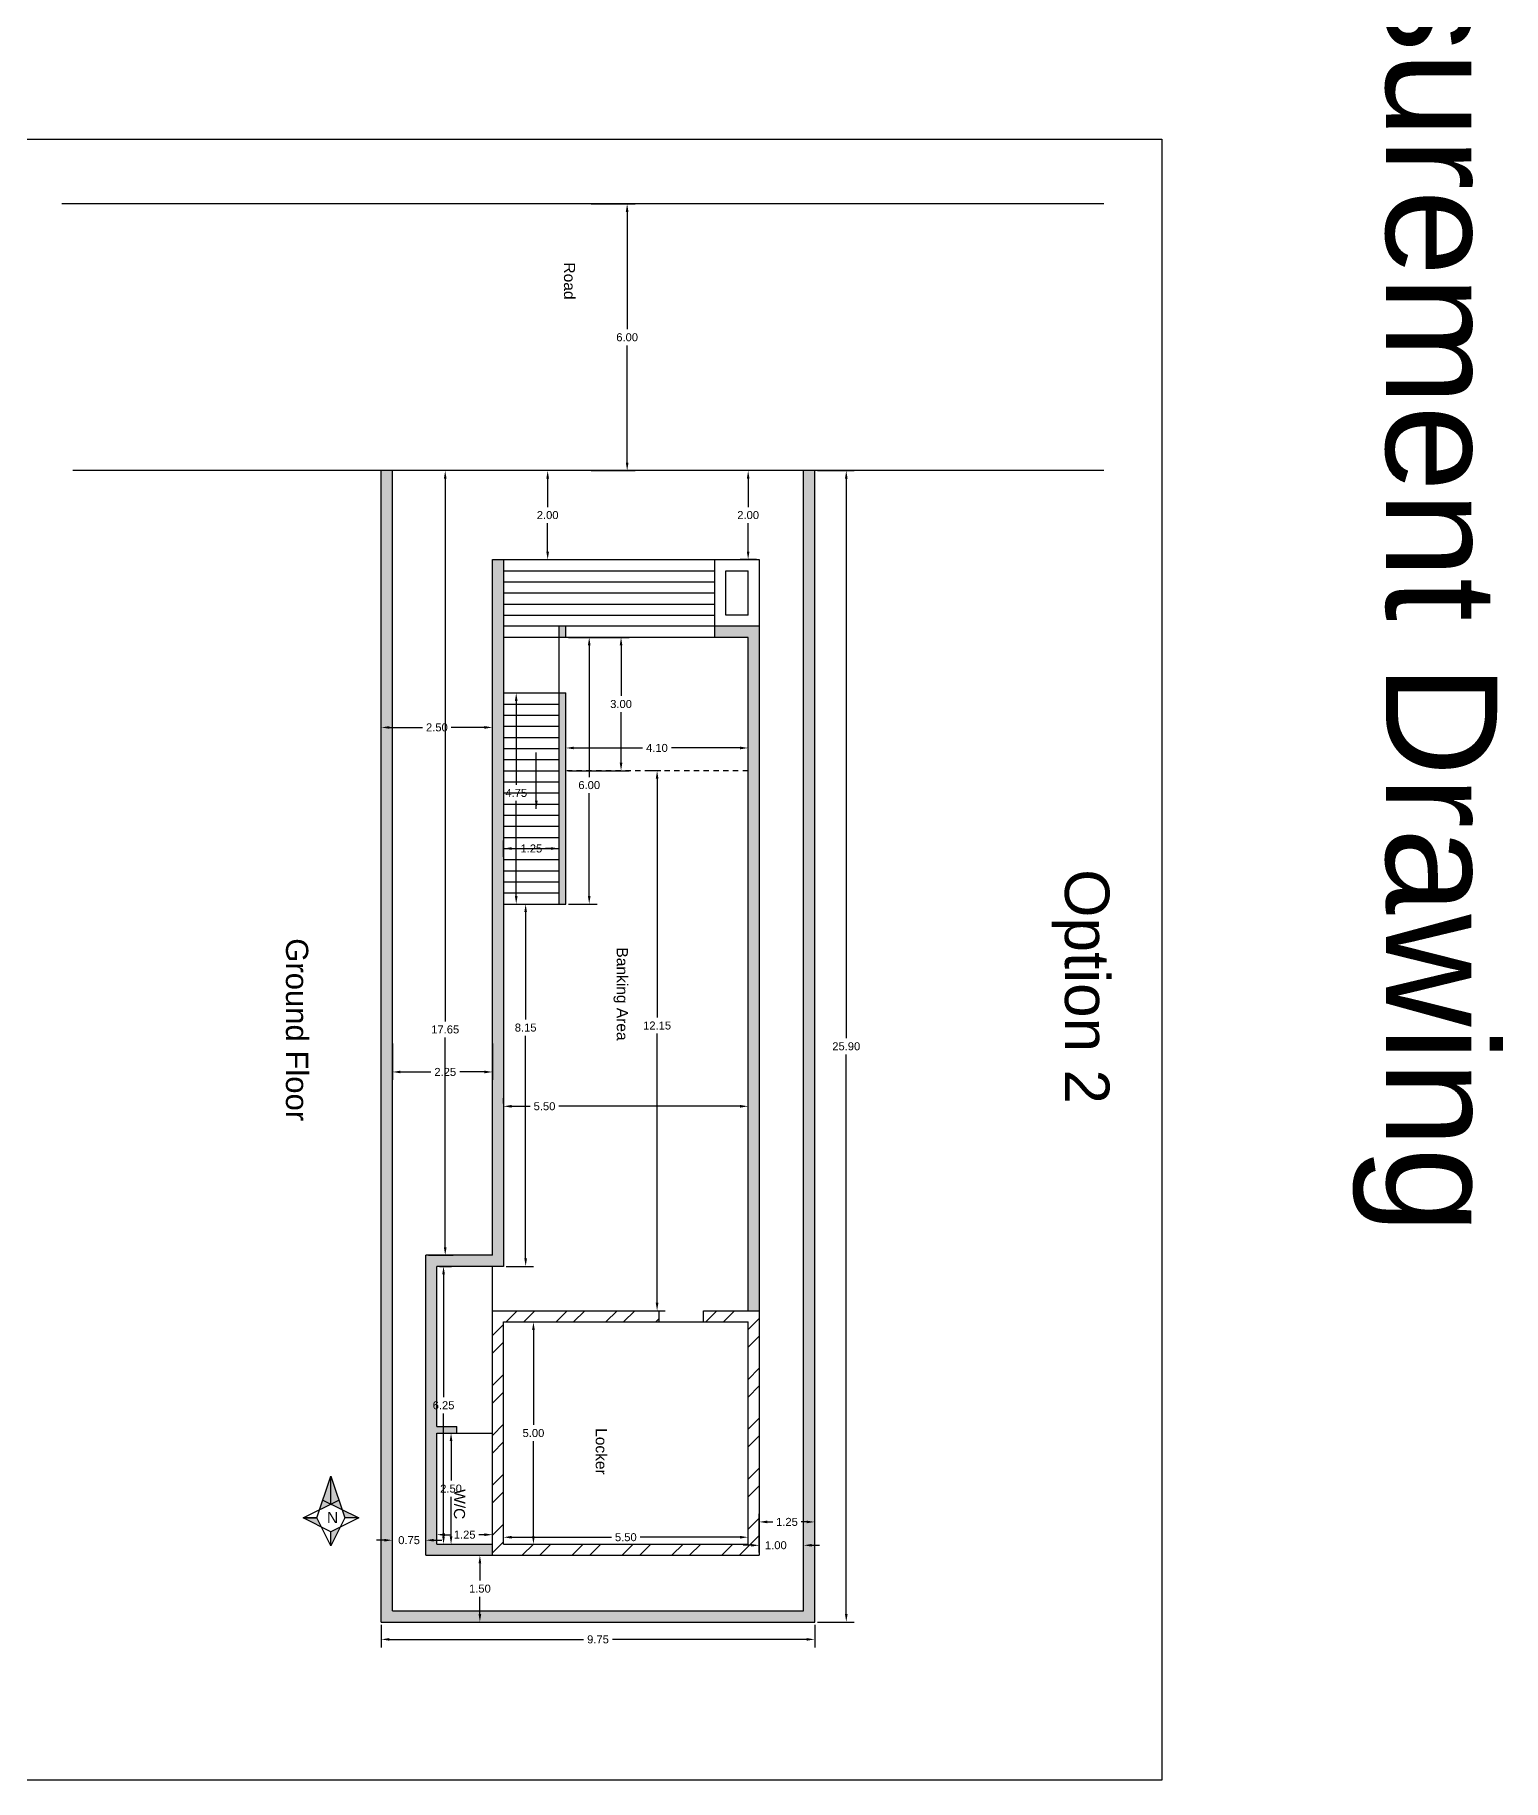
# Model space of a CAD drawing. Header units: millimetres. Extents: x 2239 to 2300, y 1619 to 1767.
# Drawn here: x 2266.54 to 2299.57, y 1686.23 to 1725.49 of the extents above; entities that cross this region are included whole.
import ezdxf

# ---------------------------------------------------------------- set-up
doc = ezdxf.new("R2010")
doc.units = ezdxf.units.MM
doc.header["$LTSCALE"] = 0.01
doc.header["$MEASUREMENT"] = 0
doc.linetypes.add('ACAD_ISO02W100', pattern=[15, 12, -3])
doc.styles.get("Standard").update_dxf_attribs({"font": 'arial.ttf'})
doc.dimstyles.get("Standard").update_dxf_attribs({"dimtxt": 0.18, "dimasz": 0.18, "dimexe": 0.18, "dimexo": 0.0625, "dimgap": 0.09, "dimtad": 0, "dimtih": 1, "dimtoh": 1, "dimzin": 0, "dimdsep": 46, "dimtxsty": 'Standard', "dimcen": 0.09, "dimadec": 0, "dimazin": 0, "dimtfac": 1, "dimtofl": 0, "dimtmove": 0, "dimatfit": 3, "dimfxl": 1, "dimtolj": 1, "dimtzin": 0, "dimarcsym": 0})

# ---------------------------------------------------------------- blocks, each defined once
blk = doc.blocks.new('*D796')
at = {"color": 0, "lineweight": -2, "transparency": 16777216}
for p, q in [((2278.472, 1715.688), (2277.899, 1715.688)), ((2278.079, 1715.508), (2278.079, 1714.87)), ((2278.079, 1713.868), (2278.079, 1714.506)), ((2278.141, 1713.688), (2278.259, 1713.688))]:
    blk.add_line(p, q, dxfattribs=at)
at = {"color": 0, "transparency": 16777216}
for points in [[(2278.049, 1715.508), (2278.109, 1715.508), (2278.079, 1715.688)], [(2278.049, 1713.868), (2278.109, 1713.868), (2278.079, 1713.688)]]:
    blk.add_solid(points, dxfattribs=at)
at = {"layer": 'Defpoints', "color": 0, "transparency": 16777216}
for p in [(2278.079, 1715.688), (2278.534, 1715.688), (2278.079, 1713.688)]:
    blk.add_point(p, dxfattribs=at)
at = {"color": 0, "transparency": 16777216, "insert": (2278.079, 1714.688), "char_height": 0.18, "attachment_point": 5}
blk.add_mtext('\\A1;2.00', dxfattribs=at)
blk = doc.blocks.new('*D797')
at = {"color": 0, "linetype": 'Continuous', "lineweight": -2, "transparency": 16777216}
for p, q in [((2274.587, 1691.351), (2274.587, 1691.808)), ((2275.337, 1691.351), (2275.337, 1691.808)), ((2274.407, 1691.628), (2274.227, 1691.628)), ((2275.517, 1691.628), (2275.697, 1691.628))]:
    blk.add_line(p, q, dxfattribs=at)
at = {"color": 0, "linetype": 'Continuous', "transparency": 16777216}
for points in [[(2274.407, 1691.658), (2274.407, 1691.598), (2274.587, 1691.628)], [(2275.517, 1691.658), (2275.517, 1691.598), (2275.337, 1691.628)]]:
    blk.add_solid(points, dxfattribs=at)
at = {"layer": 'Defpoints', "color": 0, "linetype": 'Continuous', "transparency": 16777216}
for p in [(2274.587, 1691.628), (2274.587, 1691.288), (2275.337, 1691.288)]:
    blk.add_point(p, dxfattribs=at)
at = {"color": 0, "linetype": 'Continuous', "transparency": 16777216, "insert": (2274.962, 1691.628), "char_height": 0.18, "attachment_point": 5}
blk.add_mtext('\\A1;0.75', dxfattribs=at)
blk = doc.blocks.new('*D798')
at = {"color": 0, "linetype": 'Continuous', "lineweight": -2, "transparency": 16777216}
for p, q in [((2275.849, 1691.288), (2276.735, 1691.288)), ((2276.555, 1691.108), (2276.555, 1690.72)), ((2276.555, 1689.968), (2276.555, 1690.356)), ((2276.399, 1689.788), (2276.735, 1689.788))]:
    blk.add_line(p, q, dxfattribs=at)
at = {"color": 0, "linetype": 'Continuous', "transparency": 16777216}
for points in [[(2276.525, 1691.108), (2276.585, 1691.108), (2276.555, 1691.288)], [(2276.525, 1689.968), (2276.585, 1689.968), (2276.555, 1689.788)]]:
    blk.add_solid(points, dxfattribs=at)
at = {"layer": 'Defpoints', "color": 0, "linetype": 'Continuous', "transparency": 16777216}
for p in [(2275.787, 1691.288), (2276.337, 1689.788), (2276.555, 1689.788)]:
    blk.add_point(p, dxfattribs=at)
at = {"color": 0, "linetype": 'Continuous', "transparency": 16777216, "insert": (2276.555, 1690.538), "char_height": 0.18, "attachment_point": 5}
blk.add_mtext('\\A1;1.50', dxfattribs=at)
blk = doc.blocks.new('*D799')
at = {"color": 0, "linetype": 'Continuous', "lineweight": -2, "transparency": 16777216}
for p, q in [((2282.837, 1691.351), (2282.837, 1691.694)), ((2283.837, 1691.351), (2283.837, 1691.694)), ((2282.657, 1691.514), (2282.477, 1691.514)), ((2284.017, 1691.514), (2284.197, 1691.514))]:
    blk.add_line(p, q, dxfattribs=at)
at = {"color": 0, "linetype": 'Continuous', "transparency": 16777216}
for points in [[(2282.657, 1691.544), (2282.657, 1691.484), (2282.837, 1691.514)], [(2284.017, 1691.544), (2284.017, 1691.484), (2283.837, 1691.514)]]:
    blk.add_solid(points, dxfattribs=at)
at = {"layer": 'Defpoints', "color": 0, "linetype": 'Continuous', "transparency": 16777216}
for p in [(2282.837, 1691.288), (2283.837, 1691.514), (2283.837, 1691.288)]:
    blk.add_point(p, dxfattribs=at)
at = {"color": 0, "linetype": 'Continuous', "transparency": 16777216, "insert": (2283.212, 1691.514), "char_height": 0.18, "attachment_point": 5}
blk.add_mtext('\\A1;1.00', dxfattribs=at)
blk = doc.blocks.new('*D823')
at = {"color": 0, "linetype": 'Continuous', "lineweight": -2, "transparency": 16777216}
for p, q in [((2274.337, 1689.726), (2274.337, 1689.217)), ((2284.087, 1689.726), (2284.087, 1689.217)), ((2274.517, 1689.397), (2278.887, 1689.397)), ((2283.907, 1689.397), (2279.536, 1689.397))]:
    blk.add_line(p, q, dxfattribs=at)
at = {"color": 0, "linetype": 'Continuous', "transparency": 16777216}
for points in [[(2274.517, 1689.427), (2274.517, 1689.367), (2274.337, 1689.397)], [(2283.907, 1689.427), (2283.907, 1689.367), (2284.087, 1689.397)]]:
    blk.add_solid(points, dxfattribs=at)
at = {"layer": 'Defpoints', "color": 0, "linetype": 'Continuous', "transparency": 16777216}
for p in [(2274.337, 1689.788), (2284.087, 1689.788), (2274.337, 1689.397)]:
    blk.add_point(p, dxfattribs=at)
at = {"color": 0, "linetype": 'Continuous', "transparency": 16777216, "insert": (2279.212, 1689.397), "char_height": 0.18, "attachment_point": 5}
blk.add_mtext('\\A1;9.75', dxfattribs=at)
blk = doc.blocks.new('*D824')
at = {"color": 0, "linetype": 'Continuous', "lineweight": -2, "transparency": 16777216}
for p, q in [((2284.149, 1715.688), (2284.976, 1715.688)), ((2284.796, 1715.508), (2284.796, 1702.92)), ((2284.796, 1689.968), (2284.796, 1702.556)), ((2284.149, 1689.788), (2284.976, 1689.788))]:
    blk.add_line(p, q, dxfattribs=at)
at = {"color": 0, "linetype": 'Continuous', "transparency": 16777216}
for points in [[(2284.766, 1715.508), (2284.826, 1715.508), (2284.796, 1715.688)], [(2284.766, 1689.968), (2284.826, 1689.968), (2284.796, 1689.788)]]:
    blk.add_solid(points, dxfattribs=at)
at = {"layer": 'Defpoints', "color": 0, "linetype": 'Continuous', "transparency": 16777216}
for p in [(2284.087, 1715.688), (2284.796, 1715.688), (2284.087, 1689.788)]:
    blk.add_point(p, dxfattribs=at)
at = {"color": 0, "linetype": 'Continuous', "transparency": 16777216, "insert": (2284.796, 1702.738), "char_height": 0.18, "attachment_point": 5}
blk.add_mtext('\\A1;25.90', dxfattribs=at)
blk = doc.blocks.new('*D800')
at = {"color": 0, "linetype": 'Continuous', "lineweight": -2, "transparency": 16777216}
for p, q in [((2274.337, 1709.751), (2274.337, 1710.092)), ((2274.517, 1709.912), (2275.262, 1709.912)), ((2276.657, 1709.912), (2275.912, 1709.912)), ((2276.837, 1709.751), (2276.837, 1710.092))]:
    blk.add_line(p, q, dxfattribs=at)
at = {"color": 0, "linetype": 'Continuous', "transparency": 16777216}
for points in [[(2274.517, 1709.942), (2274.517, 1709.882), (2274.337, 1709.912)], [(2276.657, 1709.942), (2276.657, 1709.882), (2276.837, 1709.912)]]:
    blk.add_solid(points, dxfattribs=at)
at = {"layer": 'Defpoints', "color": 0, "linetype": 'Continuous', "transparency": 16777216}
for p in [(2274.337, 1709.912), (2274.337, 1709.688), (2276.837, 1709.688)]:
    blk.add_point(p, dxfattribs=at)
at = {"color": 0, "linetype": 'Continuous', "transparency": 16777216, "insert": (2275.587, 1709.912), "char_height": 0.18, "attachment_point": 5}
blk.add_mtext('\\A1;2.50', dxfattribs=at)
blk = doc.blocks.new('*D801')
at = {"color": 0, "linetype": 'Continuous', "lineweight": -2, "transparency": 16777216}
for p, q in [((2277.087, 1707.001), (2277.087, 1707.368)), ((2277.267, 1707.188), (2277.396, 1707.188)), ((2278.157, 1707.188), (2278.028, 1707.188)), ((2278.337, 1707.001), (2278.337, 1707.368))]:
    blk.add_line(p, q, dxfattribs=at)
at = {"color": 0, "linetype": 'Continuous', "transparency": 16777216}
for points in [[(2277.267, 1707.218), (2277.267, 1707.158), (2277.087, 1707.188)], [(2278.157, 1707.218), (2278.157, 1707.158), (2278.337, 1707.188)]]:
    blk.add_solid(points, dxfattribs=at)
at = {"layer": 'Defpoints', "color": 0, "linetype": 'Continuous', "transparency": 16777216}
for p in [(2278.337, 1707.188), (2277.087, 1706.938), (2278.337, 1706.938)]:
    blk.add_point(p, dxfattribs=at)
at = {"color": 0, "linetype": 'Continuous', "transparency": 16777216, "insert": (2277.712, 1707.188), "char_height": 0.18, "attachment_point": 5}
blk.add_mtext('\\A1;1.25', dxfattribs=at)
blk = doc.blocks.new('*D825')
at = {"color": 0, "linetype": 'Continuous', "lineweight": -2, "transparency": 16777216}
for p, q in [((2277.149, 1710.688), (2277.552, 1710.688)), ((2277.372, 1710.508), (2277.372, 1708.62)), ((2277.372, 1706.118), (2277.372, 1708.257)), ((2277.149, 1705.938), (2277.552, 1705.938))]:
    blk.add_line(p, q, dxfattribs=at)
at = {"color": 0, "linetype": 'Continuous', "transparency": 16777216}
for points in [[(2277.342, 1710.508), (2277.402, 1710.508), (2277.372, 1710.688)], [(2277.342, 1706.118), (2277.402, 1706.118), (2277.372, 1705.938)]]:
    blk.add_solid(points, dxfattribs=at)
at = {"layer": 'Defpoints', "color": 0, "linetype": 'Continuous', "transparency": 16777216}
for p in [(2277.087, 1710.688), (2277.087, 1705.938), (2277.372, 1705.938)]:
    blk.add_point(p, dxfattribs=at)
at = {"color": 0, "linetype": 'Continuous', "transparency": 16777216, "insert": (2277.372, 1708.438), "char_height": 0.18, "attachment_point": 5}
blk.add_mtext('\\A1;4.75', dxfattribs=at)
blk = doc.blocks.new('*D802')
at = {"color": 0, "linetype": 'Continuous', "lineweight": -2, "transparency": 16777216}
for p, q in [((2280.626, 1708.938), (2280.361, 1708.938)), ((2280.541, 1708.758), (2280.541, 1703.387)), ((2280.541, 1696.968), (2280.541, 1703.023)), ((2280.292, 1696.788), (2280.721, 1696.788))]:
    blk.add_line(p, q, dxfattribs=at)
at = {"color": 0, "linetype": 'Continuous', "transparency": 16777216}
for points in [[(2280.511, 1708.758), (2280.571, 1708.758), (2280.541, 1708.938)], [(2280.511, 1696.968), (2280.571, 1696.968), (2280.541, 1696.788)]]:
    blk.add_solid(points, dxfattribs=at)
at = {"layer": 'Defpoints', "color": 0, "linetype": 'Continuous', "transparency": 16777216}
for p in [(2280.689, 1708.938), (2280.23, 1696.788), (2280.541, 1696.788)]:
    blk.add_point(p, dxfattribs=at)
at = {"color": 0, "linetype": 'Continuous', "transparency": 16777216, "insert": (2280.541, 1703.205), "char_height": 0.18, "attachment_point": 5}
blk.add_mtext('\\A1;12.15', dxfattribs=at)
blk = doc.blocks.new('*D803')
at = {"color": 0, "linetype": 'Continuous', "lineweight": -2, "transparency": 16777216}
for p, q in [((2276.287, 1715.688), (2275.595, 1715.688)), ((2275.775, 1715.508), (2275.775, 1703.298)), ((2275.775, 1698.218), (2275.775, 1702.935)), ((2275.399, 1698.038), (2275.955, 1698.038))]:
    blk.add_line(p, q, dxfattribs=at)
at = {"color": 0, "linetype": 'Continuous', "transparency": 16777216}
for points in [[(2275.745, 1715.508), (2275.805, 1715.508), (2275.775, 1715.688)], [(2275.745, 1698.218), (2275.805, 1698.218), (2275.775, 1698.038)]]:
    blk.add_solid(points, dxfattribs=at)
at = {"layer": 'Defpoints', "color": 0, "linetype": 'Continuous', "transparency": 16777216}
for p in [(2275.775, 1715.688), (2276.35, 1715.688), (2275.337, 1698.038)]:
    blk.add_point(p, dxfattribs=at)
at = {"color": 0, "linetype": 'Continuous', "transparency": 16777216, "insert": (2275.775, 1703.117), "char_height": 0.18, "attachment_point": 5}
blk.add_mtext('\\A1;17.65', dxfattribs=at)
blk = doc.blocks.new('*D804')
at = {"color": 0, "linetype": 'Continuous', "lineweight": -2, "transparency": 16777216}
for p, q in [((2277.087, 1701.452), (2277.087, 1701.569)), ((2282.587, 1701.452), (2282.587, 1701.569)), ((2277.267, 1701.389), (2277.684, 1701.389)), ((2282.407, 1701.389), (2278.331, 1701.389))]:
    blk.add_line(p, q, dxfattribs=at)
at = {"color": 0, "linetype": 'Continuous', "transparency": 16777216}
for points in [[(2277.267, 1701.419), (2277.267, 1701.359), (2277.087, 1701.389)], [(2282.407, 1701.419), (2282.407, 1701.359), (2282.587, 1701.389)]]:
    blk.add_solid(points, dxfattribs=at)
at = {"layer": 'Defpoints', "color": 0, "linetype": 'Continuous', "transparency": 16777216}
for p in [(2277.087, 1701.389), (2277.087, 1701.389), (2282.587, 1701.389)]:
    blk.add_point(p, dxfattribs=at)
at = {"color": 0, "linetype": 'Continuous', "transparency": 16777216, "insert": (2278.008, 1701.389), "char_height": 0.18, "attachment_point": 5}
blk.add_mtext('\\A1;5.50', dxfattribs=at)
blk = doc.blocks.new('*D826')
at = {"color": 0, "linetype": 'Continuous', "lineweight": -2, "transparency": 16777216}
for p, q in [((2275.587, 1691.601), (2275.587, 1691.932)), ((2275.767, 1691.752), (2275.896, 1691.752)), ((2276.657, 1691.752), (2276.528, 1691.752)), ((2276.837, 1691.601), (2276.837, 1691.932))]:
    blk.add_line(p, q, dxfattribs=at)
at = {"color": 0, "linetype": 'Continuous', "transparency": 16777216}
for points in [[(2275.767, 1691.782), (2275.767, 1691.722), (2275.587, 1691.752)], [(2276.657, 1691.782), (2276.657, 1691.722), (2276.837, 1691.752)]]:
    blk.add_solid(points, dxfattribs=at)
at = {"layer": 'Defpoints', "color": 0, "linetype": 'Continuous', "transparency": 16777216}
for p in [(2275.587, 1691.752), (2275.587, 1691.538), (2276.837, 1691.538)]:
    blk.add_point(p, dxfattribs=at)
at = {"color": 0, "linetype": 'Continuous', "transparency": 16777216, "insert": (2276.212, 1691.752), "char_height": 0.18, "attachment_point": 5}
blk.add_mtext('\\A1;1.25', dxfattribs=at)
blk = doc.blocks.new('*D827')
at = {"color": 0, "linetype": 'Continuous', "lineweight": -2, "transparency": 16777216}
for p, q in [((2275.649, 1697.788), (2275.917, 1697.788)), ((2275.737, 1697.608), (2275.737, 1694.845)), ((2275.737, 1691.718), (2275.737, 1694.481)), ((2275.649, 1691.538), (2275.917, 1691.538))]:
    blk.add_line(p, q, dxfattribs=at)
at = {"color": 0, "linetype": 'Continuous', "transparency": 16777216}
for points in [[(2275.707, 1697.608), (2275.767, 1697.608), (2275.737, 1697.788)], [(2275.707, 1691.718), (2275.767, 1691.718), (2275.737, 1691.538)]]:
    blk.add_solid(points, dxfattribs=at)
at = {"layer": 'Defpoints', "color": 0, "linetype": 'Continuous', "transparency": 16777216}
for p in [(2275.587, 1697.788), (2275.737, 1697.788), (2275.587, 1691.538)]:
    blk.add_point(p, dxfattribs=at)
at = {"color": 0, "linetype": 'Continuous', "transparency": 16777216, "insert": (2275.737, 1694.663), "char_height": 0.18, "attachment_point": 5}
blk.add_mtext('\\A1;6.25', dxfattribs=at)
blk = doc.blocks.new('*D805')
at = {"color": 0, "lineweight": -2, "transparency": 16777216}
for p, q in [((2277.149, 1705.938), (2277.764, 1705.938)), ((2277.584, 1705.758), (2277.584, 1703.341)), ((2277.584, 1697.968), (2277.584, 1702.977)), ((2277.149, 1697.788), (2277.764, 1697.788))]:
    blk.add_line(p, q, dxfattribs=at)
at = {"color": 0, "transparency": 16777216}
for points in [[(2277.554, 1705.758), (2277.614, 1705.758), (2277.584, 1705.938)], [(2277.554, 1697.968), (2277.614, 1697.968), (2277.584, 1697.788)]]:
    blk.add_solid(points, dxfattribs=at)
at = {"layer": 'Defpoints', "color": 0, "transparency": 16777216}
for p in [(2277.087, 1705.938), (2277.584, 1705.938), (2277.087, 1697.788)]:
    blk.add_point(p, dxfattribs=at)
at = {"color": 0, "transparency": 16777216, "insert": (2277.584, 1703.159), "char_height": 0.18, "attachment_point": 5}
blk.add_mtext('\\A1;8.15', dxfattribs=at)
blk = doc.blocks.new('*D828')
at = {"color": 0, "lineweight": -2, "transparency": 16777216}
for p, q in [((2282.837, 1691.351), (2282.837, 1692.219)), ((2284.087, 1691.351), (2284.087, 1692.219)), ((2283.017, 1692.039), (2283.146, 1692.039)), ((2283.907, 1692.039), (2283.778, 1692.039))]:
    blk.add_line(p, q, dxfattribs=at)
at = {"color": 0, "transparency": 16777216}
for points in [[(2283.017, 1692.069), (2283.017, 1692.009), (2282.837, 1692.039)], [(2283.907, 1692.069), (2283.907, 1692.009), (2284.087, 1692.039)]]:
    blk.add_solid(points, dxfattribs=at)
at = {"layer": 'Defpoints', "color": 0, "transparency": 16777216}
for p in [(2284.087, 1692.039), (2282.837, 1691.288), (2284.087, 1691.288)]:
    blk.add_point(p, dxfattribs=at)
at = {"color": 0, "transparency": 16777216, "insert": (2283.462, 1692.039), "char_height": 0.18, "attachment_point": 5}
blk.add_mtext('\\A1;1.25', dxfattribs=at)
blk = doc.blocks.new('*D829')
at = {"color": 0, "lineweight": -2, "transparency": 16777216}
for p, q in [((2277.149, 1696.538), (2277.939, 1696.538)), ((2277.759, 1696.358), (2277.759, 1694.22)), ((2277.759, 1691.718), (2277.759, 1693.856)), ((2277.149, 1691.538), (2277.939, 1691.538))]:
    blk.add_line(p, q, dxfattribs=at)
at = {"color": 0, "transparency": 16777216}
for points in [[(2277.729, 1696.358), (2277.789, 1696.358), (2277.759, 1696.538)], [(2277.729, 1691.718), (2277.789, 1691.718), (2277.759, 1691.538)]]:
    blk.add_solid(points, dxfattribs=at)
at = {"layer": 'Defpoints', "color": 0, "transparency": 16777216}
for p in [(2277.087, 1696.538), (2277.087, 1691.538), (2277.759, 1691.538)]:
    blk.add_point(p, dxfattribs=at)
at = {"color": 0, "transparency": 16777216, "insert": (2277.759, 1694.038), "char_height": 0.18, "attachment_point": 5}
blk.add_mtext('\\A1;5.00', dxfattribs=at)
blk = doc.blocks.new('*D830')
at = {"color": 0, "lineweight": -2, "transparency": 16777216}
for p, q in [((2277.087, 1691.601), (2277.087, 1691.875)), ((2277.267, 1691.695), (2279.513, 1691.695)), ((2282.407, 1691.695), (2280.16, 1691.695)), ((2282.587, 1691.601), (2282.587, 1691.875))]:
    blk.add_line(p, q, dxfattribs=at)
at = {"color": 0, "transparency": 16777216}
for points in [[(2277.267, 1691.725), (2277.267, 1691.665), (2277.087, 1691.695)], [(2282.407, 1691.725), (2282.407, 1691.665), (2282.587, 1691.695)]]:
    blk.add_solid(points, dxfattribs=at)
at = {"layer": 'Defpoints', "color": 0, "transparency": 16777216}
for p in [(2282.587, 1691.695), (2277.087, 1691.538), (2282.587, 1691.538)]:
    blk.add_point(p, dxfattribs=at)
at = {"color": 0, "transparency": 16777216, "insert": (2279.837, 1691.695), "char_height": 0.18, "attachment_point": 5}
blk.add_mtext('\\A1;5.50', dxfattribs=at)
blk = doc.blocks.new('*D831')
at = {"color": 0, "lineweight": -2, "transparency": 16777216}
for p, q in [((2274.587, 1702.801), (2274.587, 1701.981)), ((2276.837, 1702.801), (2276.837, 1701.981)), ((2274.767, 1702.161), (2275.449, 1702.161)), ((2276.657, 1702.161), (2276.101, 1702.161))]:
    blk.add_line(p, q, dxfattribs=at)
at = {"color": 0, "transparency": 16777216}
for points in [[(2274.767, 1702.191), (2274.767, 1702.131), (2274.587, 1702.161)], [(2276.657, 1702.191), (2276.657, 1702.131), (2276.837, 1702.161)]]:
    blk.add_solid(points, dxfattribs=at)
at = {"layer": 'Defpoints', "color": 0, "transparency": 16777216}
for p in [(2274.587, 1702.863), (2276.837, 1702.863), (2276.837, 1702.161)]:
    blk.add_point(p, dxfattribs=at)
at = {"color": 0, "transparency": 16777216, "insert": (2275.775, 1702.161), "char_height": 0.18, "attachment_point": 5}
blk.add_mtext('\\A1;2.25', dxfattribs=at)
blk = doc.blocks.new('*D832')
at = {"color": 0, "lineweight": -2, "transparency": 16777216}
for p, q in [((2275.649, 1694.038), (2276.086, 1694.038)), ((2275.906, 1693.858), (2275.906, 1692.97)), ((2275.906, 1691.718), (2275.906, 1692.606)), ((2275.649, 1691.538), (2276.086, 1691.538))]:
    blk.add_line(p, q, dxfattribs=at)
at = {"color": 0, "transparency": 16777216}
for points in [[(2275.876, 1693.858), (2275.936, 1693.858), (2275.906, 1694.038)], [(2275.876, 1691.718), (2275.936, 1691.718), (2275.906, 1691.538)]]:
    blk.add_solid(points, dxfattribs=at)
at = {"layer": 'Defpoints', "color": 0, "transparency": 16777216}
for p in [(2275.587, 1694.038), (2275.587, 1691.538), (2275.906, 1691.538)]:
    blk.add_point(p, dxfattribs=at)
at = {"color": 0, "transparency": 16777216, "insert": (2275.906, 1692.788), "char_height": 0.18, "attachment_point": 5}
blk.add_mtext('\\A1;2.50', dxfattribs=at)
blk = doc.blocks.new('*D833')
at = {"color": 0, "lineweight": -2, "transparency": 16777216}
for p, q in [((2278.549, 1711.938), (2279.194, 1711.938)), ((2279.014, 1711.758), (2279.014, 1708.796)), ((2279.014, 1706.118), (2279.014, 1708.432)), ((2278.549, 1705.938), (2279.194, 1705.938))]:
    blk.add_line(p, q, dxfattribs=at)
at = {"color": 0, "transparency": 16777216}
for points in [[(2278.984, 1711.758), (2279.044, 1711.758), (2279.014, 1711.938)], [(2278.984, 1706.118), (2279.044, 1706.118), (2279.014, 1705.938)]]:
    blk.add_solid(points, dxfattribs=at)
at = {"layer": 'Defpoints', "color": 0, "transparency": 16777216}
for p in [(2278.487, 1711.938), (2279.014, 1711.938), (2278.487, 1705.938)]:
    blk.add_point(p, dxfattribs=at)
at = {"color": 0, "transparency": 16777216, "insert": (2279.014, 1708.614), "char_height": 0.18, "attachment_point": 5}
blk.add_mtext('\\A1;6.00', dxfattribs=at)
blk = doc.blocks.new('*D834')
at = {"color": 0, "lineweight": -2, "transparency": 16777216}
for p, q in [((2278.549, 1711.938), (2279.91, 1711.938)), ((2279.73, 1711.758), (2279.73, 1710.62)), ((2279.73, 1709.118), (2279.73, 1710.256)), ((2278.549, 1708.938), (2279.91, 1708.938))]:
    blk.add_line(p, q, dxfattribs=at)
at = {"color": 0, "transparency": 16777216}
for points in [[(2279.7, 1711.758), (2279.76, 1711.758), (2279.73, 1711.938)], [(2279.7, 1709.118), (2279.76, 1709.118), (2279.73, 1708.938)]]:
    blk.add_solid(points, dxfattribs=at)
at = {"layer": 'Defpoints', "color": 0, "transparency": 16777216}
for p in [(2278.487, 1711.938), (2279.73, 1711.938), (2278.487, 1708.938)]:
    blk.add_point(p, dxfattribs=at)
at = {"color": 0, "transparency": 16777216, "insert": (2279.73, 1710.438), "char_height": 0.18, "attachment_point": 5}
blk.add_mtext('\\A1;3.00', dxfattribs=at)
blk = doc.blocks.new('*D835')
at = {"color": 0, "lineweight": -2, "transparency": 16777216}
for p, q in [((2278.487, 1709.001), (2278.487, 1709.63)), ((2278.667, 1709.45), (2280.21, 1709.45)), ((2282.407, 1709.45), (2280.864, 1709.45)), ((2282.587, 1709.001), (2282.587, 1709.63))]:
    blk.add_line(p, q, dxfattribs=at)
at = {"color": 0, "transparency": 16777216}
for points in [[(2278.667, 1709.48), (2278.667, 1709.42), (2278.487, 1709.45)], [(2282.407, 1709.48), (2282.407, 1709.42), (2282.587, 1709.45)]]:
    blk.add_solid(points, dxfattribs=at)
at = {"layer": 'Defpoints', "color": 0, "transparency": 16777216}
for p in [(2282.587, 1709.45), (2278.487, 1708.938), (2282.587, 1708.938)]:
    blk.add_point(p, dxfattribs=at)
at = {"color": 0, "transparency": 16777216, "insert": (2280.537, 1709.45), "char_height": 0.18, "attachment_point": 5}
blk.add_mtext('\\A1;4.10', dxfattribs=at)
blk = doc.blocks.new('*D836')
at = {"color": 0, "lineweight": -2, "transparency": 16777216}
for p, q in [((2282.774, 1715.688), (2282.409, 1715.688)), ((2282.589, 1715.508), (2282.589, 1714.87)), ((2282.589, 1713.868), (2282.589, 1714.506)), ((2282.774, 1713.688), (2282.409, 1713.688))]:
    blk.add_line(p, q, dxfattribs=at)
at = {"color": 0, "transparency": 16777216}
for points in [[(2282.559, 1715.508), (2282.619, 1715.508), (2282.589, 1715.688)], [(2282.559, 1713.868), (2282.619, 1713.868), (2282.589, 1713.688)]]:
    blk.add_solid(points, dxfattribs=at)
at = {"layer": 'Defpoints', "color": 0, "transparency": 16777216}
for p in [(2282.589, 1715.688), (2282.837, 1715.688), (2282.837, 1713.688)]:
    blk.add_point(p, dxfattribs=at)
at = {"color": 0, "transparency": 16777216, "insert": (2282.589, 1714.688), "char_height": 0.18, "attachment_point": 5}
blk.add_mtext('\\A1;2.00', dxfattribs=at)
blk = doc.blocks.new('*D837')
at = {"color": 0, "lineweight": -2, "transparency": 16777216}
for p, q in [((2279.054, 1721.688), (2280.047, 1721.688)), ((2279.867, 1721.508), (2279.867, 1718.87)), ((2279.867, 1715.868), (2279.867, 1718.506)), ((2279.054, 1715.688), (2280.047, 1715.688))]:
    blk.add_line(p, q, dxfattribs=at)
at = {"color": 0, "transparency": 16777216}
for points in [[(2279.837, 1721.508), (2279.897, 1721.508), (2279.867, 1721.688)], [(2279.837, 1715.868), (2279.897, 1715.868), (2279.867, 1715.688)]]:
    blk.add_solid(points, dxfattribs=at)
at = {"layer": 'Defpoints', "color": 0, "transparency": 16777216}
for p in [(2278.992, 1721.688), (2279.867, 1721.688), (2278.992, 1715.688)]:
    blk.add_point(p, dxfattribs=at)
at = {"color": 0, "transparency": 16777216, "insert": (2279.867, 1718.688), "char_height": 0.18, "attachment_point": 5}
blk.add_mtext('\\A1;6.00', dxfattribs=at)

msp = doc.modelspace()

# ---------------------------------------------------------------- hatches: boundary and pattern name
h = msp.add_hatch(color=256)
h.dxf.hatch_style = 1
h.paths.add_polyline_path([(2284.087, 1715.688), (2283.837, 1715.688), (2283.837, 1690.038), (2274.587, 1690.038), (2274.587, 1715.688), (2274.337, 1715.688), (2274.337, 1689.788), (2284.087, 1689.788)])
at = {"true_color": 0x4554a5}
h = msp.add_hatch(color=175, dxfattribs=at)
h.dxf.hatch_style = 1
h.paths.add_polyline_path([(2282.837, 1712.188), (2281.837, 1712.188), (2281.837, 1711.938), (2282.587, 1711.938), (2282.587, 1696.788), (2282.837, 1696.788)])
h.paths.add_polyline_path([(2278.487, 1712.188), (2278.337, 1712.188), (2278.337, 1711.938), (2278.487, 1711.938)])
h.paths.add_polyline_path([(2278.487, 1710.688), (2278.337, 1710.688), (2278.337, 1705.938), (2278.487, 1705.938)])
h.paths.add_polyline_path([(2277.087, 1713.688), (2276.837, 1713.688), (2276.837, 1698.038), (2275.337, 1698.038), (2275.337, 1691.288), (2276.837, 1691.288), (2276.837, 1691.538), (2275.587, 1691.538), (2275.587, 1694.038), (2276.037, 1694.038), (2276.037, 1694.188), (2275.587, 1694.188), (2275.587, 1697.788), (2277.087, 1697.788)])
h.paths.add_polyline_path([(2277.085, 1708.251), (2277.665, 1708.251), (2277.665, 1708.622), (2277.085, 1708.622)], flags=9)
h.paths.add_polyline_path([(2275.448, 1694.476), (2276.027, 1694.476), (2276.027, 1694.847), (2275.448, 1694.847)], flags=24)
h.paths.add_polyline_path([(2275.618, 1692.601), (2276.198, 1692.601), (2276.198, 1692.972), (2275.618, 1692.972)], flags=25)
h = msp.add_hatch(dxfattribs=at)
h.set_pattern_fill('STEEL', color=175, scale=0.25)
h.set_pattern_definition([(45, (781.5501, 125.33696), (-0.561266, 0.561266), []), (45, (781.5501, 125.7338), (-0.561266, 0.561266), [])])
h.paths.add_polyline_path([(2282.587, 1691.538), (2277.087, 1691.538), (2277.087, 1696.538), (2280.587, 1696.538), (2280.587, 1696.788), (2276.837, 1696.788), (2276.837, 1691.288), (2282.837, 1691.288), (2282.837, 1696.788), (2281.587, 1696.788), (2281.587, 1696.538), (2282.587, 1696.538)])
h.paths.add_polyline_path([(2275.84, 1692.849), (2275.826, 1692.045), (2276.341, 1692.036), (2276.355, 1692.84)], flags=9)
at = {"linetype": 'Continuous'}
h = msp.add_hatch(color=256, dxfattribs=at)
h.dxf.hatch_style = 1
h.paths.add_polyline_path([(2273.203, 1693.066), (2273.203, 1692.441), (2273.381, 1692.53)])
h.paths.add_polyline_path([(2273.203, 1693.066), (2273.024, 1692.53), (2273.203, 1692.441)])
h.paths.add_polyline_path([(2273.381, 1692.53), (2273.203, 1692.441), (2273.453, 1692.316)])
h.paths.add_polyline_path([(2273.203, 1692.441), (2273.024, 1692.53), (2272.953, 1692.316)])
h.paths.add_polyline_path([(2273.453, 1692.316), (2273.515, 1692.128), (2273.828, 1692.128)])
h.paths.add_polyline_path([(2273.411, 1691.92), (2273.203, 1691.816), (2273.203, 1691.503)])
h.paths.add_polyline_path([(2272.89, 1692.128), (2272.578, 1692.128), (2272.994, 1691.92)])

# ---------------------------------------------------------------- linework, layer by layer
for p, q in [((2290.587, 1721.688), (2267.15, 1721.688)), ((2290.587, 1715.688), (2267.397, 1715.688)), ((2274.337, 1689.788), (2274.337, 1715.688)), ((2274.587, 1690.038), (2274.587, 1715.688)), ((2283.837, 1690.038), (2283.837, 1715.688)), ((2284.087, 1689.788), (2284.087, 1715.688)), ((2274.337, 1689.788), (2284.087, 1689.788)), ((2274.587, 1690.038), (2283.837, 1690.038))]:
    msp.add_line(p, q)
at = {"color": 175, "linetype": 'Continuous', "true_color": 0x4554a5}
for p, q in [((2276.837, 1698.038), (2276.837, 1713.688)), ((2277.087, 1713.688), (2277.087, 1697.788)), ((2282.837, 1713.688), (2282.837, 1691.288)), ((2278.337, 1705.938), (2278.337, 1712.188)), ((2278.487, 1711.938), (2278.487, 1712.188)), ((2277.087, 1710.688), (2278.487, 1710.688)), ((2278.487, 1705.938), (2278.487, 1710.688)), ((2277.087, 1710.438), (2278.337, 1710.438)), ((2277.087, 1710.188), (2278.337, 1710.188)), ((2277.087, 1709.938), (2278.337, 1709.938)), ((2277.087, 1709.688), (2278.337, 1709.688)), ((2277.087, 1709.438), (2278.337, 1709.438)), ((2277.087, 1709.188), (2278.337, 1709.188)), ((2277.087, 1708.938), (2278.337, 1708.938)), ((2277.087, 1708.688), (2278.337, 1708.688)), ((2277.087, 1708.438), (2278.337, 1708.438)), ((2277.087, 1708.188), (2278.337, 1708.188)), ((2277.087, 1707.938), (2278.337, 1707.938)), ((2277.087, 1707.688), (2278.337, 1707.688)), ((2277.087, 1707.438), (2278.337, 1707.438)), ((2277.087, 1707.188), (2278.337, 1707.188)), ((2277.087, 1706.938), (2278.337, 1706.938)), ((2277.087, 1706.688), (2278.337, 1706.688)), ((2277.087, 1706.438), (2278.337, 1706.438)), ((2277.087, 1706.188), (2278.337, 1706.188)), ((2277.087, 1705.938), (2278.487, 1705.938)), ((2276.837, 1698.038), (2275.337, 1698.038)), ((2277.087, 1697.788), (2275.587, 1697.788)), ((2280.587, 1696.538), (2280.587, 1696.788)), ((2281.587, 1696.538), (2281.587, 1696.788))]:
    msp.add_line(p, q, dxfattribs=at)
at = {"color": 175, "true_color": 0x4554a5}
for p, q in [((2276.837, 1713.688), (2282.837, 1713.688)), ((2281.837, 1711.938), (2281.837, 1713.688)), ((2277.087, 1713.438), (2281.837, 1713.438)), ((2282.087, 1712.438), (2282.087, 1713.438)), ((2282.087, 1713.438), (2282.587, 1713.438)), ((2282.587, 1712.438), (2282.587, 1713.438)), ((2277.087, 1713.188), (2281.837, 1713.188)), ((2277.087, 1712.938), (2281.837, 1712.938)), ((2277.837, 1713.188), (2281.837, 1713.188)), ((2277.087, 1712.688), (2281.837, 1712.688)), ((2277.087, 1712.438), (2281.837, 1712.438)), ((2282.837, 1712.188), (2277.087, 1712.188)), ((2282.587, 1712.438), (2282.087, 1712.438)), ((2282.587, 1711.938), (2277.087, 1711.938)), ((2282.587, 1696.788), (2282.587, 1711.938)), ((2275.337, 1691.288), (2275.337, 1698.038)), ((2275.587, 1694.188), (2275.587, 1697.788)), ((2276.837, 1691.288), (2276.837, 1697.788)), ((2276.837, 1696.788), (2280.587, 1696.788)), ((2281.587, 1696.788), (2282.837, 1696.788)), ((2277.087, 1696.538), (2282.587, 1696.538)), ((2277.087, 1691.538), (2277.087, 1696.538)), ((2282.587, 1691.538), (2282.587, 1696.538)), ((2275.587, 1694.188), (2276.037, 1694.188)), ((2275.587, 1694.038), (2276.837, 1694.038)), ((2275.587, 1691.538), (2275.587, 1694.038)), ((2276.037, 1694.038), (2276.037, 1694.188)), ((2275.337, 1691.288), (2282.837, 1691.288)), ((2275.587, 1691.538), (2276.837, 1691.538)), ((2277.087, 1691.538), (2282.587, 1691.538))]:
    msp.add_line(p, q, dxfattribs=at)
at = {"color": 175, "linetype": 'ACAD_ISO02W100', "true_color": 0x4554a5}
msp.add_line((2282.587, 1708.938), (2278.487, 1708.938), dxfattribs=at)
at = {"linetype": 'Continuous'}
for p, q in [((2272.89, 1692.128), (2273.203, 1693.066)), ((2273.203, 1692.441), (2273.203, 1693.066)), ((2273.203, 1693.066), (2273.515, 1692.128)), ((2272.578, 1692.128), (2273.381, 1692.53)), ((2273.024, 1692.53), (2273.828, 1692.128)), ((2272.89, 1692.128), (2272.578, 1692.128)), ((2272.578, 1692.128), (2272.89, 1692.128)), ((2273.203, 1691.816), (2272.578, 1692.128)), ((2273.203, 1691.503), (2272.89, 1692.128)), ((2273.828, 1692.128), (2273.203, 1691.816)), ((2273.515, 1692.128), (2273.203, 1691.503)), ((2273.828, 1692.128), (2273.515, 1692.128)), ((2273.203, 1691.503), (2273.203, 1691.816))]:
    msp.add_line(p, q, dxfattribs=at)
msp.add_lwpolyline([(2291.898, 1686.232), (2239.02, 1686.232), (2239.02, 1723.145), (2291.898, 1723.145)], close=True)

# ---------------------------------------------------------------- texts
at = {"insert": (2299.438, 1756.365), "char_height": 2.5, "attachment_point": 1, "rotation": 270}
msp.add_mtext_dynamic_manual_height_columns('Plan Proposal Measurement Drawing', width=76.67344, gutter_width=12.5, heights=[0], dxfattribs=at)
at = {"color": 240, "linetype": 'Continuous', "true_color": 0xed1f24, "attachment_point": 1}
for s, width, insert, char_height, rotation in [('{\\C0;Road}', 4.4858, (2278.696, 1720.372), 0.25, 270), ('{\\C0;Option 2}', 7.40886, (2290.715, 1706.723), 1, 270), ('{\\C0;Ground Floor}', 4.4858, (2272.693, 1705.17), 0.5, 270), ('{\\C0;Banking Area}', 4.4858, (2279.884, 1704.963), 0.25, 270), ('{\\C0;Locker}', 4.4858, (2279.411, 1694.149), 0.25, 270), ('{\\C0;W/C}', 4.4858, (2276.23, 1692.775), 0.25, 269.0006)]:
    msp.add_mtext_dynamic_manual_height_columns(s, width=width, gutter_width=12.5, heights=[0], dxfattribs=dict(at, insert=insert, char_height=char_height, rotation=rotation))
at = {"linetype": 'Continuous', "insert": (2273.114, 1692.262), "char_height": 0.25, "attachment_point": 1}
msp.add_mtext_dynamic_manual_height_columns('N', width=0.24493, gutter_width=31.25, heights=[0], dxfattribs=at)

# ---------------------------------------------------------------- dimensions: what is measured, and where the dimension line sits
at = {"color": 251, "true_color": 0x636466}
for base, p1, p2, picture, middle in [((2279.867, 1721.688), (2278.992, 1715.688), (2278.992, 1721.688), '*D837', (2279.867, 1718.688)), ((2278.079, 1715.688), (2278.079, 1713.688), (2278.534, 1715.688), '*D796', (2278.079, 1714.688)), ((2282.589, 1715.688), (2282.837, 1713.688), (2282.837, 1715.688), '*D836', (2282.589, 1714.688)), ((2279.73, 1711.938), (2278.487, 1708.938), (2278.487, 1711.938), '*D834', (2279.73, 1710.438)), ((2277.759, 1691.538), (2277.087, 1696.538), (2277.087, 1691.538), '*D829', (2277.759, 1694.038)), ((2275.906, 1691.538), (2275.587, 1694.038), (2275.587, 1691.538), '*D832', (2275.906, 1692.788))]:
    dim = msp.add_linear_dim(base=base, p1=p1, p2=p2, angle=90, dimstyle='Standard', dxfattribs=at)
    dim.commit()
    dim.dimension.update_dxf_attribs({"geometry": picture, "text_midpoint": middle})
at = {"color": 251, "linetype": 'Continuous', "true_color": 0x636466}
for base, p1, p2, picture, middle in [((2275.775, 1715.688), (2275.337, 1698.038), (2276.35, 1715.688), '*D803', (2275.775, 1703.117)), ((2277.372, 1705.938), (2277.087, 1710.688), (2277.087, 1705.938), '*D825', (2277.372, 1708.438)), ((2280.541, 1696.788), (2280.689, 1708.938), (2280.23, 1696.788), '*D802', (2280.541, 1703.205))]:
    dim = msp.add_linear_dim(base=base, p1=p1, p2=p2, angle=90, dimstyle='Standard', dxfattribs=at)
    dim.commit()
    dim.dimension.update_dxf_attribs({"geometry": picture, "text_midpoint": middle, "dimtype": 160})
for base, p1, p2, angle, picture, middle in [((2284.796, 1715.688), (2284.087, 1689.788), (2284.087, 1715.688), 90, '*D824', (2284.796, 1702.738)), ((2278.337, 1707.188), (2277.087, 1706.938), (2278.337, 1706.938), 180, '*D801', (2277.712, 1707.188)), ((2275.737, 1697.788), (2275.587, 1691.538), (2275.587, 1697.788), 90, '*D827', (2275.737, 1694.663)), ((2276.555, 1689.788), (2275.787, 1691.288), (2276.337, 1689.788), 90, '*D798', (2276.555, 1690.538))]:
    dim = msp.add_linear_dim(base=base, p1=p1, p2=p2, angle=angle, dimstyle='Standard', dxfattribs=at)
    dim.commit()
    dim.dimension.update_dxf_attribs({"geometry": picture, "text_midpoint": middle})
at = {"color": 251, "true_color": 0x636466}
for base, p1, p2, picture, middle in [((2279.014, 1711.938), (2278.487, 1705.938), (2278.487, 1711.938), '*D833', (2279.014, 1708.614)), ((2277.584, 1705.938), (2277.087, 1697.788), (2277.087, 1705.938), '*D805', (2277.584, 1703.159))]:
    dim = msp.add_linear_dim(base=base, p1=p1, p2=p2, angle=90, dimstyle='Standard', dxfattribs=at)
    dim.commit()
    dim.dimension.update_dxf_attribs({"geometry": picture, "text_midpoint": middle, "dimtype": 160})
at = {"color": 251, "linetype": 'Continuous', "true_color": 0x636466}
for base, p1, p2, picture, middle in [((2274.337, 1709.912), (2276.837, 1709.688), (2274.337, 1709.688), '*D800', (2275.587, 1709.912)), ((2274.587, 1691.628), (2275.337, 1691.288), (2274.587, 1691.288), '*D797', (2274.962, 1691.628)), ((2275.587, 1691.752), (2276.837, 1691.538), (2275.587, 1691.538), '*D826', (2276.212, 1691.752)), ((2274.337, 1689.397), (2284.087, 1689.788), (2274.337, 1689.788), '*D823', (2279.212, 1689.397))]:
    dim = msp.add_linear_dim(base=base, p1=p1, p2=p2, dimstyle='Standard', dxfattribs=at)
    dim.commit()
    dim.dimension.update_dxf_attribs({"geometry": picture, "text_midpoint": middle})
at = {"color": 251, "true_color": 0x636466}
for base, p1, p2, picture, middle in [((2282.587, 1709.45), (2278.487, 1708.938), (2282.587, 1708.938), '*D835', (2280.537, 1709.45)), ((2284.087, 1692.039), (2282.837, 1691.288), (2284.087, 1691.288), '*D828', (2283.462, 1692.039)), ((2282.587, 1691.695), (2277.087, 1691.538), (2282.587, 1691.538), '*D830', (2279.837, 1691.695))]:
    dim = msp.add_linear_dim(base=base, p1=p1, p2=p2, dimstyle='Standard', dxfattribs=at)
    dim.commit()
    dim.dimension.update_dxf_attribs({"geometry": picture, "text_midpoint": middle})
dim = msp.add_linear_dim(base=(2276.837, 1702.161), p1=(2274.587, 1702.863), p2=(2276.837, 1702.863), dimstyle='Standard', dxfattribs=at)
dim.commit()
dim.dimension.update_dxf_attribs({"geometry": '*D831', "text_midpoint": (2275.775, 1702.161), "dimtype": 160})
at = {"color": 251, "linetype": 'Continuous', "true_color": 0x636466}
for base, p1, p2, picture, middle in [((2277.087, 1701.389), (2282.587, 1701.389), (2277.087, 1701.389), '*D804', (2278.008, 1701.389)), ((2283.837, 1691.514), (2282.837, 1691.288), (2283.837, 1691.288), '*D799', (2283.212, 1691.514))]:
    dim = msp.add_linear_dim(base=base, p1=p1, p2=p2, dimstyle='Standard', dxfattribs=at)
    dim.commit()
    dim.dimension.update_dxf_attribs({"geometry": picture, "text_midpoint": middle, "dimtype": 160})

# ---------------------------------------------------------------- leaders
at = {"linetype": 'Continuous'}
msp.add_leader([(2277.824, 1708.084), (2277.824, 1709.346)], dimstyle='Standard', dxfattribs=at)

doc.saveas('drawing.dxf')
